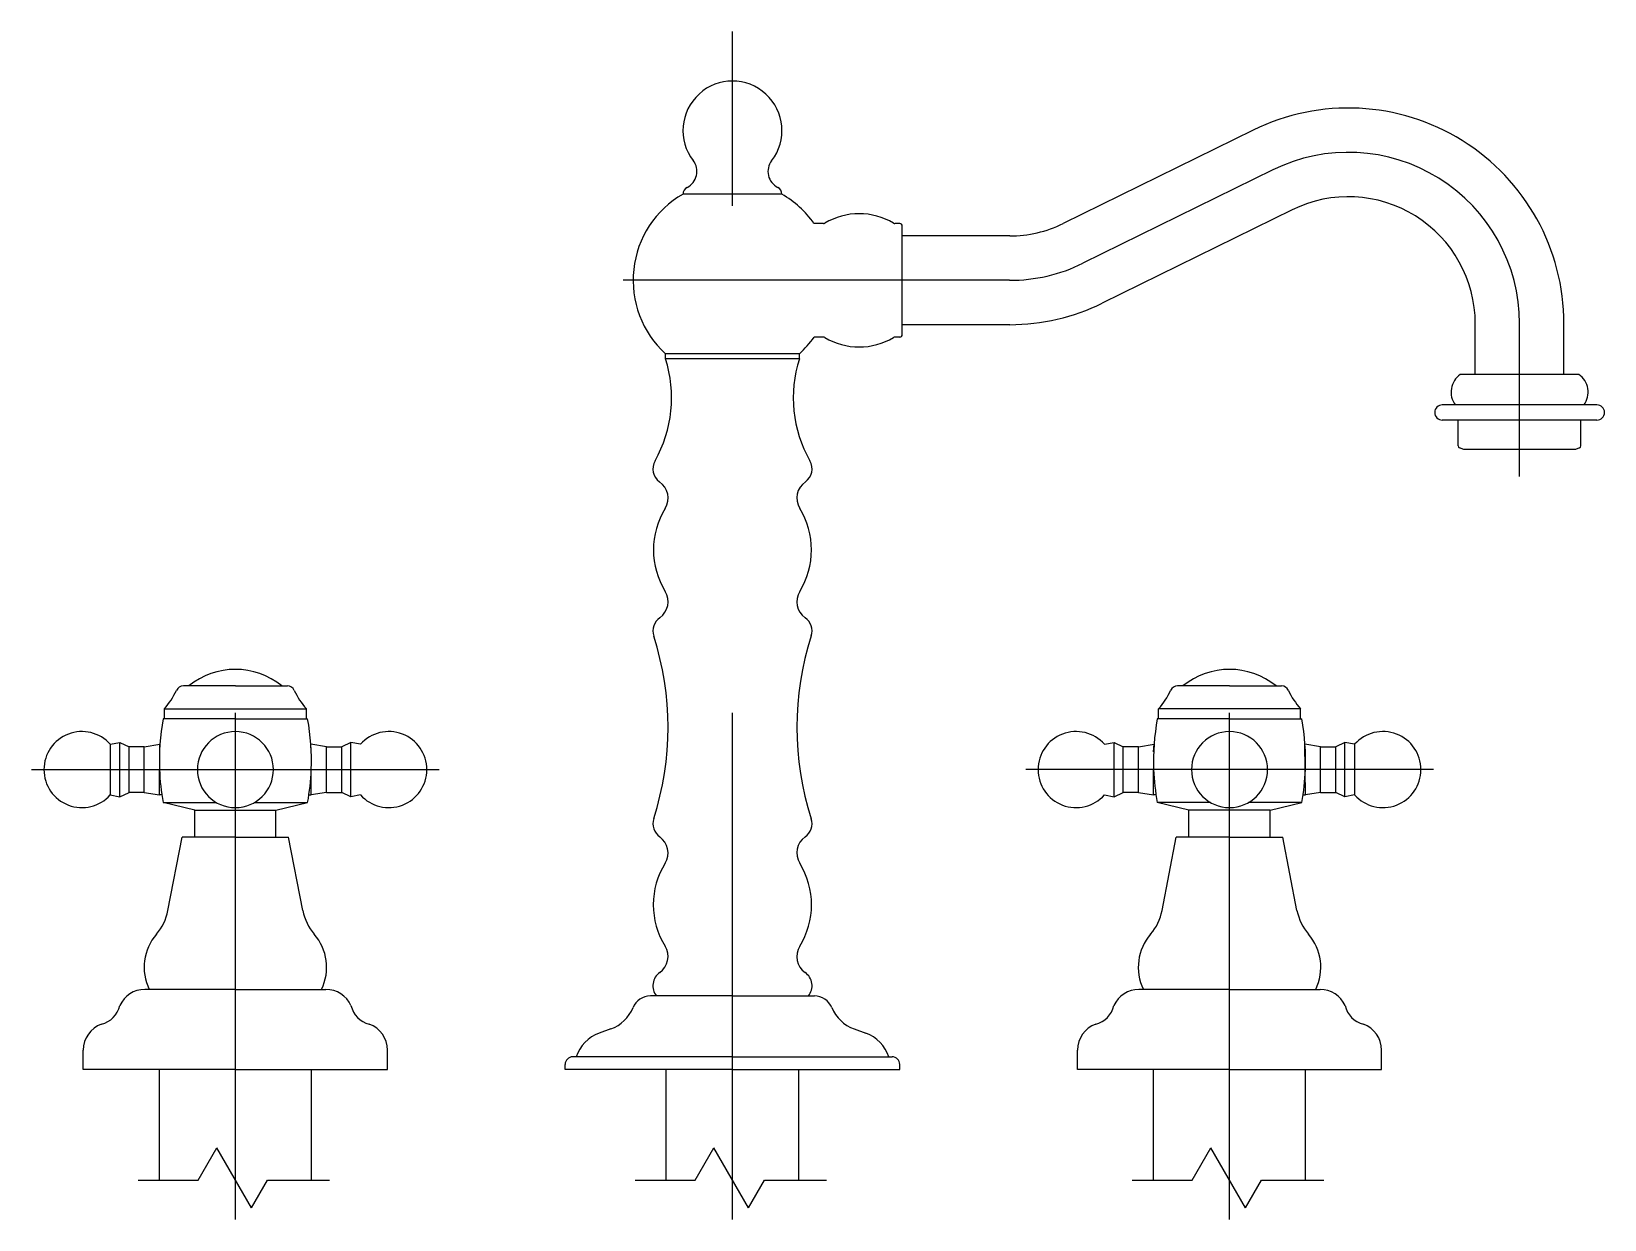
# Model space of a CAD drawing. Extents: x 30.5 to 30.81, y -0.068 to 0.167.
import ezdxf

# ---------------------------------------------------------------- set-up
doc = ezdxf.new("R2010")
doc.units = 0
doc.header["$LTSCALE"] = 0.2
doc.header["$MEASUREMENT"] = 0
doc.linetypes.add('AXES', pattern=[0.54, 0.3, -0.08, 0.08, -0.08])
doc.linetypes.add('CONTINU', pattern=[0])
doc.layers.get('0').update_dxf_attribs({"linetype": 'CONTINUOUS'})
doc.layers.add('DECA_EIXOS', color=5, linetype='AXES')

msp = doc.modelspace()

# ---------------------------------------------------------------- linework, layer by layer
at = {"linetype": 'CONTINU'}
for points in [[(30.6459, 0.14103, 2.031574), (30.63043, 0.14104)], [(30.80221, 0.10888, 0.555375), (30.74089, 0.14706)], [(30.62925, 0.13577, 0.472048), (30.63043, 0.14104)], [(30.6459, 0.14103, 0.471251), (30.6471, 0.13577)], [(30.62842, 0.13443, 0.508609), (30.62497, 0.10294)], [(30.62925, 0.13577, 0.283246), (30.62842, 0.13443)], [(30.64792, 0.13443, 0.283245), (30.6471, 0.13577)], [(30.65425, 0.12863, 0.110934), (30.64792, 0.13443)], [(30.78471, 0.10888, 0.555386), (30.74861, 0.13135)], [(30.66994, 0.1287, 0.277347), (30.6564, 0.1287)], [(30.65614, 0.12863, 0.138191), (30.6564, 0.1287)], [(30.66994, 0.1287, 0.137711), (30.6702, 0.12863)], [(30.67167, 0.12813, 0.414195), (30.67117, 0.12863)], [(30.69287, 0.12618, 0.114905), (30.70341, 0.12864)], [(30.69288, 0.10868, 0.114735), (30.71112, 0.11292)], [(30.65137, 0.10294, 0.055823), (30.65426, 0.10623)], [(30.65639, 0.10616, 0.136029), (30.65614, 0.10623)], [(30.65639, 0.10616, 0.277538), (30.66995, 0.10616)], [(30.6702, 0.10623, 0.136098), (30.66995, 0.10616)], [(30.67116, 0.10623, 0.420734), (30.67167, 0.10674)], [(30.62289, 0.08183, 0.209512), (30.62497, 0.10194)], [(30.65137, 0.10194, 0.209513), (30.65345, 0.08183)], [(30.78176, 0.09886, 0.422753), (30.78076, 0.09286)], [(30.80616, 0.09286, 0.422756), (30.80516, 0.09886)], [(30.77821, 0.09286, 1), (30.77821, 0.08986)], [(30.80871, 0.08986, 1), (30.80871, 0.09286)], [(30.78136, 0.08475, 0.313942), (30.78162, 0.08438)], [(30.8053, 0.08438, 0.313942), (30.80556, 0.08475)], [(30.62289, 0.08183, 0.386103), (30.62379, 0.07765)], [(30.65255, 0.07765, 0.386104), (30.65345, 0.08183)], [(30.6249, 0.07244, 0.402663), (30.62379, 0.07765)], [(30.65255, 0.07765, 0.40235), (30.65144, 0.07244)], [(30.6249, 0.07244, 0.283841), (30.6249, 0.05605)], [(30.65144, 0.05605, 0.283841), (30.65144, 0.07244)], [(30.62384, 0.05087, 0.39668), (30.6249, 0.05605)], [(30.65144, 0.05605, 0.396681), (30.65251, 0.05087)], [(30.62384, 0.05087, 0.33124), (30.62263, 0.04725)], [(30.65372, 0.04727, 0.328846), (30.65251, 0.05087)], [(30.62263, 0.01123, 0.1579), (30.62263, 0.04725)], [(30.65372, 0.04727, 0.158023), (30.65372, 0.01122)], [(30.5493, 0.0374, 0.355398), (30.53091, 0.0374)], [(30.74543, 0.0374, 0.355398), (30.72704, 0.0374)], [(30.52985, 0.0374, 0.291896), (30.52849, 0.03653)], [(30.55173, 0.03653, 0.291897), (30.55037, 0.0374)], [(30.72597, 0.0374, 0.291896), (30.72461, 0.03653)], [(30.74785, 0.03653, 0.291896), (30.74649, 0.0374)], [(30.52611, 0.0329, 0.072748), (30.52849, 0.03653)], [(30.55173, 0.03653, 0.072748), (30.55411, 0.0329)], [(30.72223, 0.0329, 0.072748), (30.72461, 0.03653)], [(30.74785, 0.03653, 0.072748), (30.75023, 0.0329)], [(30.51543, 0.0259, 0.688502), (30.50234, 0.0209)], [(30.52586, 0.0309, 0.055165), (30.52514, 0.0209)], [(30.54011, 0.0284, 1), (30.54011, 0.0134)], [(30.54011, 0.0134, 1), (30.54011, 0.0284)], [(30.55508, 0.0209, 0.054954), (30.55436, 0.0309)], [(30.57788, 0.0209, 0.688501), (30.56479, 0.0259)], [(30.71155, 0.0259, 0.688502), (30.69846, 0.0209)], [(30.72198, 0.0309, 0.054952), (30.72126, 0.0209)], [(30.73623, 0.0284, 1), (30.73623, 0.0134)], [(30.73623, 0.0134, 1), (30.73623, 0.0284)], [(30.7512, 0.0209, 0.055165), (30.75048, 0.0309)], [(30.774, 0.0209, 0.688501), (30.76091, 0.0259)], [(30.50234, 0.0209, 0.688501), (30.51543, 0.0159)], [(30.52514, 0.0209, 0.035995), (30.52586, 0.0144)], [(30.55436, 0.0144, 0.035781), (30.55508, 0.0209)], [(30.56479, 0.0159, 0.688505), (30.57788, 0.0209)], [(30.69846, 0.0209, 0.688502), (30.71155, 0.0159)], [(30.72126, 0.0209, 0.03578), (30.72198, 0.0144)], [(30.75048, 0.0144, 0.035996), (30.7512, 0.0209)], [(30.76091, 0.0159, 0.688501), (30.774, 0.0209)], [(30.62263, 0.01123, 0.329662), (30.62383, 0.00762)], [(30.65251, 0.00762, 0.328842), (30.65372, 0.01122)], [(30.62489, 0.00244, 0.396678), (30.62383, 0.00762)], [(30.65251, 0.00762, 0.39836), (30.65146, 0.00242)], [(30.62489, 0.00244, 0.284442), (30.62489, -0.01395)], [(30.65145, -0.01395, 0.283744), (30.65146, 0.00242)], [(30.52454, -0.01157, 0.131531), (30.5268, -0.00691)], [(30.55342, -0.00691, 0.13145), (30.55567, -0.01156)], [(30.72067, -0.01156, 0.131449), (30.72292, -0.00691)], [(30.74954, -0.00691, 0.131531), (30.7518, -0.01157)], [(30.52454, -0.01157, 0.299502), (30.52311, -0.02246)], [(30.55711, -0.02246, 0.299501), (30.55567, -0.01156)], [(30.72067, -0.01156, 0.2995), (30.71923, -0.02246)], [(30.75323, -0.02246, 0.299502), (30.7518, -0.01157)], [(30.62383, -0.01913, 0.396678), (30.62489, -0.01395)], [(30.65145, -0.01395, 0.398424), (30.65251, -0.01913)], [(30.62383, -0.01913, 0.431956), (30.62317, -0.02376)], [(30.65317, -0.02376, 0.431957), (30.65251, -0.01913)], [(30.52224, -0.02246, 0.296016), (30.51731, -0.02566)], [(30.56291, -0.02566, 0.296002), (30.55798, -0.02246)], [(30.62199, -0.02376, 0.304229), (30.61856, -0.02606)], [(30.65778, -0.02606, 0.304227), (30.65435, -0.02376)], [(30.71836, -0.02246, 0.296016), (30.71343, -0.02566)], [(30.75903, -0.02566, 0.29602), (30.7541, -0.02246)], [(30.51371, -0.02933, 0.276731), (30.51731, -0.02566)], [(30.56291, -0.02566, 0.276726), (30.56651, -0.02933)], [(30.61419, -0.03026, 0.211121), (30.61856, -0.02606)], [(30.65778, -0.02606, 0.211119), (30.66215, -0.03026)], [(30.70983, -0.02933, 0.276732), (30.71343, -0.02566)], [(30.75903, -0.02566, 0.276742), (30.76263, -0.02933)], [(30.51371, -0.02933, 0.317857), (30.51011, -0.03442)], [(30.57011, -0.03442, 0.317838), (30.56651, -0.02933)], [(30.70983, -0.02933, 0.317841), (30.70623, -0.03442)], [(30.76623, -0.03442, 0.317838), (30.76263, -0.02933)], [(30.61186, -0.0311, 0.22803), (30.60732, -0.03576)], [(30.66902, -0.03576, 0.228033), (30.66448, -0.0311)], [(30.60667, -0.03576, 0.414214), (30.60517, -0.03726)], [(30.67117, -0.03726, 0.414253), (30.66967, -0.03576)]]:
    msp.add_lwpolyline(points, format="xyb", dxfattribs=at)
for points in [[(30.74089, 0.14706), (30.70341, 0.12864)], [(30.64792, 0.13443), (30.62842, 0.13443)], [(30.74861, 0.13135), (30.71112, 0.11292)], [(30.65614, 0.12863), (30.65425, 0.12863)], [(30.67117, 0.12863), (30.6702, 0.12863)], [(30.67167, 0.11743), (30.67167, 0.12813)], [(30.69287, 0.12618), (30.67167, 0.12618)], [(30.67167, 0.10674), (30.67167, 0.11743)], [(30.69288, 0.10868), (30.67167, 0.10868)], [(30.78471, 0.09886), (30.78471, 0.10888)], [(30.80221, 0.09886), (30.80221, 0.10888)], [(30.65614, 0.10623), (30.65426, 0.10623)], [(30.67116, 0.10623), (30.6702, 0.10623)], [(30.65137, 0.10294), (30.62497, 0.10294)], [(30.62497, 0.10194), (30.62497, 0.10294)], [(30.65137, 0.10194), (30.65137, 0.10294)], [(30.65137, 0.10194), (30.62497, 0.10194)], [(30.79346, 0.09886), (30.78176, 0.09886)], [(30.80516, 0.09886), (30.79346, 0.09886)], [(30.79346, 0.09286), (30.77821, 0.09286)], [(30.80871, 0.09286), (30.79346, 0.09286)], [(30.79346, 0.08986), (30.77821, 0.08986)], [(30.78136, 0.08475), (30.78136, 0.08986)], [(30.80871, 0.08986), (30.79346, 0.08986)], [(30.80556, 0.08475), (30.80556, 0.08986)], [(30.78246, 0.08406), (30.78162, 0.08438)], [(30.80446, 0.08406), (30.78246, 0.08406)], [(30.8053, 0.08438), (30.80446, 0.08406)], [(30.54011, 0.0374), (30.52985, 0.0374)], [(30.53091, 0.0374), (30.52985, 0.0374)], [(30.54011, 0.0374), (30.55037, 0.0374)], [(30.73623, 0.0374), (30.72597, 0.0374)], [(30.73623, 0.0374), (30.74649, 0.0374)], [(30.74543, 0.0374), (30.74649, 0.0374)], [(30.52611, 0.0309), (30.52611, 0.0329)], [(30.52611, 0.0329), (30.55411, 0.0329)], [(30.55411, 0.0309), (30.55411, 0.0329)], [(30.72223, 0.0309), (30.72223, 0.0329)], [(30.75023, 0.0329), (30.72223, 0.0329)], [(30.75023, 0.0309), (30.75023, 0.0329)], [(30.52911, 0.0309), (30.52586, 0.0309)], [(30.54011, 0.0309), (30.52611, 0.0309)], [(30.52911, 0.0309), (30.52611, 0.0309)], [(30.54011, 0.0309), (30.55411, 0.0309)], [(30.55111, 0.0309), (30.55436, 0.0309)], [(30.72523, 0.0309), (30.72198, 0.0309)], [(30.73623, 0.0309), (30.72223, 0.0309)], [(30.73623, 0.0309), (30.75023, 0.0309)], [(30.74723, 0.0309), (30.75048, 0.0309)], [(30.74723, 0.0309), (30.75023, 0.0309)], [(30.51543, 0.0259), (30.51734, 0.02625)], [(30.51543, 0.0259), (30.51543, 0.0159)], [(30.51734, 0.01555), (30.51734, 0.02625)], [(30.51734, 0.02625), (30.51914, 0.0254)], [(30.51914, 0.0164), (30.51914, 0.0254)], [(30.52214, 0.0254), (30.51914, 0.0254)], [(30.52214, 0.0254), (30.52523, 0.02593)], [(30.52214, 0.0164), (30.52214, 0.0254)], [(30.52514, 0.0159), (30.52523, 0.02593)], [(30.55808, 0.0254), (30.55499, 0.02591)], [(30.55508, 0.0244), (30.55499, 0.02591)], [(30.55808, 0.0254), (30.56108, 0.0254)], [(30.55808, 0.0164), (30.55808, 0.0254)], [(30.56288, 0.02625), (30.56108, 0.0254)], [(30.56108, 0.0164), (30.56108, 0.0254)], [(30.56479, 0.0259), (30.56288, 0.02625)], [(30.56288, 0.01555), (30.56288, 0.02625)], [(30.71155, 0.0259), (30.71346, 0.02625)], [(30.71346, 0.01555), (30.71346, 0.02625)], [(30.71346, 0.02625), (30.71526, 0.0254)], [(30.71526, 0.0164), (30.71526, 0.0254)], [(30.71826, 0.0254), (30.71526, 0.0254)], [(30.71826, 0.0254), (30.72135, 0.02591)], [(30.71826, 0.0164), (30.71826, 0.0254)], [(30.72126, 0.0244), (30.72135, 0.02591)], [(30.7542, 0.0254), (30.75111, 0.02593)], [(30.7512, 0.0159), (30.75111, 0.02593)], [(30.7542, 0.0254), (30.7572, 0.0254)], [(30.7542, 0.0164), (30.7542, 0.0254)], [(30.759, 0.02625), (30.7572, 0.0254)], [(30.7572, 0.0164), (30.7572, 0.0254)], [(30.76091, 0.0259), (30.759, 0.02625)], [(30.759, 0.01555), (30.759, 0.02625)], [(30.76091, 0.0259), (30.76091, 0.0159)], [(30.55508, 0.0159), (30.55508, 0.0209)], [(30.72126, 0.0159), (30.72126, 0.0209)], [(30.51543, 0.0159), (30.51734, 0.01555)], [(30.51734, 0.01555), (30.51914, 0.0164)], [(30.52214, 0.0164), (30.51914, 0.0164)], [(30.52214, 0.0164), (30.52514, 0.0159)], [(30.52561, 0.0159), (30.52514, 0.0159)], [(30.55461, 0.0159), (30.55508, 0.0159)], [(30.55808, 0.0164), (30.55508, 0.0159)], [(30.55808, 0.0164), (30.56108, 0.0164)], [(30.56288, 0.01555), (30.56108, 0.0164)], [(30.56479, 0.0159), (30.56288, 0.01555)], [(30.71155, 0.0159), (30.71346, 0.01555)], [(30.71346, 0.01555), (30.71526, 0.0164)], [(30.71826, 0.0164), (30.71526, 0.0164)], [(30.71826, 0.0164), (30.72126, 0.0159)], [(30.72173, 0.0159), (30.72126, 0.0159)], [(30.75073, 0.0159), (30.7512, 0.0159)], [(30.7542, 0.0164), (30.7512, 0.0159)], [(30.7542, 0.0164), (30.7572, 0.0164)], [(30.759, 0.01555), (30.7572, 0.0164)], [(30.76091, 0.0159), (30.759, 0.01555)], [(30.53211, 0.0129), (30.52586, 0.0144)], [(30.52586, 0.0144), (30.53637, 0.0144)], [(30.53211, 0.00754), (30.53211, 0.0129)], [(30.53211, 0.0129), (30.54811, 0.0129)], [(30.54385, 0.0144), (30.55436, 0.0144)], [(30.54811, 0.0129), (30.55436, 0.0144)], [(30.54811, 0.00754), (30.54811, 0.0129)], [(30.72823, 0.0129), (30.72198, 0.0144)], [(30.73249, 0.0144), (30.72198, 0.0144)], [(30.72823, 0.00754), (30.72823, 0.0129)], [(30.74423, 0.0129), (30.72823, 0.0129)], [(30.75048, 0.0144), (30.73997, 0.0144)], [(30.74423, 0.0129), (30.75048, 0.0144)], [(30.74423, 0.00754), (30.74423, 0.0129)], [(30.5268, -0.00691), (30.52961, 0.00754)], [(30.54011, 0.00754), (30.52961, 0.00754)], [(30.54011, 0.00754), (30.55061, 0.00754)], [(30.55342, -0.00691), (30.55061, 0.00754)], [(30.72292, -0.00691), (30.72573, 0.00754)], [(30.73623, 0.00754), (30.72573, 0.00754)], [(30.73623, 0.00754), (30.74673, 0.00754)], [(30.74954, -0.00691), (30.74673, 0.00754)], [(30.52311, -0.02246), (30.52224, -0.02246)], [(30.54011, -0.02246), (30.52311, -0.02246)], [(30.54011, -0.02246), (30.55711, -0.02246)], [(30.55711, -0.02246), (30.55798, -0.02246)], [(30.63817, -0.02376), (30.62199, -0.02376)], [(30.63817, -0.02376), (30.65435, -0.02376)], [(30.71923, -0.02246), (30.71836, -0.02246)], [(30.73623, -0.02246), (30.71923, -0.02246)], [(30.73623, -0.02246), (30.75323, -0.02246)], [(30.75323, -0.02246), (30.7541, -0.02246)], [(30.61419, -0.03026), (30.61186, -0.0311)], [(30.66215, -0.03026), (30.66448, -0.0311)], [(30.51011, -0.03826), (30.51011, -0.03442)], [(30.57011, -0.03826), (30.57011, -0.03442)], [(30.63817, -0.03576), (30.60667, -0.03576)], [(30.63817, -0.03576), (30.66967, -0.03576)], [(30.70623, -0.03826), (30.70623, -0.03442)], [(30.76623, -0.03826), (30.76623, -0.03442)], [(30.54011, -0.03826), (30.51011, -0.03826)], [(30.52511, -0.06008), (30.52511, -0.03826)], [(30.54011, -0.03826), (30.57011, -0.03826)], [(30.55511, -0.06008), (30.55511, -0.03826)], [(30.60517, -0.03826), (30.60517, -0.03726)], [(30.63817, -0.03826), (30.60517, -0.03826)], [(30.6251, -0.06008), (30.6251, -0.03826)], [(30.63817, -0.03826), (30.67117, -0.03826)], [(30.65125, -0.06008), (30.65125, -0.03826)], [(30.67117, -0.03826), (30.67117, -0.03726)], [(30.73623, -0.03826), (30.70623, -0.03826)], [(30.72123, -0.06008), (30.72123, -0.03826)], [(30.73623, -0.03826), (30.76623, -0.03826)], [(30.75123, -0.06008), (30.75123, -0.03826)]]:
    msp.add_lwpolyline(points, dxfattribs=at)
at = {"layer": 'DECA_EIXOS'}
for points in [[(30.63817, -0.06787), (30.63817, 0.16653)], [(30.74475, 0.13921), (30.70729, 0.12079)], [(30.69284, 0.11743), (30.61662, 0.11743)], [(30.79346, 0.07875), (30.79346, 0.10888)], [(30.54011, -0.06787), (30.54011, 0.05279)], [(30.73623, -0.06787), (30.73623, 0.05279)], [(30.49988, 0.0209), (30.5803, 0.0209)], [(30.77646, 0.0209), (30.69604, 0.0209)], [(30.53275, -0.06008), (30.53643, -0.0537)], [(30.54326, -0.06554), (30.53643, -0.0537)], [(30.63081, -0.06008), (30.63449, -0.0537)], [(30.64132, -0.06554), (30.63449, -0.0537)], [(30.72887, -0.06008), (30.73255, -0.0537)], [(30.73938, -0.06554), (30.73255, -0.0537)], [(30.5209, -0.06008), (30.53275, -0.06008)], [(30.54326, -0.06554), (30.54642, -0.06008)], [(30.54642, -0.06008), (30.55868, -0.06008)], [(30.61896, -0.06008), (30.63081, -0.06008)], [(30.64132, -0.06554), (30.64448, -0.06008)], [(30.64448, -0.06008), (30.65674, -0.06008)], [(30.71702, -0.06008), (30.72887, -0.06008)], [(30.73938, -0.06554), (30.74254, -0.06008)], [(30.74254, -0.06008), (30.75481, -0.06008)]]:
    msp.add_lwpolyline(points, dxfattribs=at)
for points in [[(30.79346, 0.10888, 0.555358), (30.74475, 0.13921)], [(30.69284, 0.11743, 0.115294), (30.70729, 0.12079)]]:
    msp.add_lwpolyline(points, format="xyb", dxfattribs=at)

doc.saveas('drawing.dxf')
